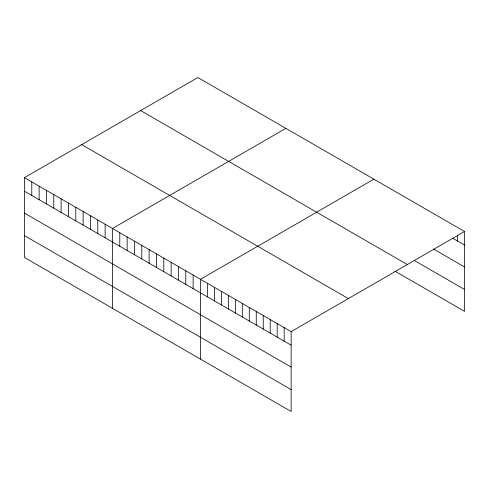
<?xml version="1.0" encoding="UTF-8"?>
<svg xmlns="http://www.w3.org/2000/svg" width="489" height="489" viewBox="0 0 489 489"><rect width="100%" height="100%" fill="white"/><g stroke="black" fill="none" stroke-linecap="round" stroke-linejoin="round"><path stroke-width="0.73" d="M24.45 177.654L291.138 331.628L291.138 411.463L24.45 257.489L24.45 177.654L197.862 77.537L464.55 231.511L464.55 311.346L394.8 271.077M285.869 128.35L112.458 228.467L112.458 308.302M373.877 179.157L200.466 279.28L200.466 359.109M291.138 331.628L464.55 231.511M452.502 238.119L464.55 245.075M433.48 249.005L464.55 266.945M414.458 260.551L464.55 289.476M140.636 110.575L407.325 264.549M81.675 144.616L348.364 298.59M24.45 191.217L291.138 345.191M24.45 213.088L291.138 367.062M24.45 235.619L291.138 389.592M457.576 235.02L457.576 241.046M284.164 327.599L284.164 341.163M277.19 323.571L277.19 337.135M270.215 319.549L270.215 333.113M263.241 315.521L263.241 329.085M256.267 311.493L256.267 325.057M249.292 307.465L249.292 321.029M242.318 303.437L242.318 317M235.337 299.415L235.337 312.978M228.363 295.387L228.363 308.95M221.389 291.358L221.389 304.922M214.414 287.33L214.414 300.894M207.44 283.302L207.44 296.866M193.131 275.044L193.131 288.608M185.796 270.808L185.796 284.372M178.461 266.572L178.461 280.136M171.132 262.342L171.132 275.906M163.797 258.106L163.797 271.67M156.462 253.87L156.462 267.434M149.127 249.641L149.127 263.204M141.792 245.405L141.792 258.968M134.457 241.169L134.457 254.732M127.128 236.933L127.128 250.496M119.793 232.703L119.793 246.267M105.123 224.231L105.123 237.795M97.788 219.995L97.788 233.565M90.453 215.765L90.453 229.329M83.124 211.529L83.124 225.093M75.789 207.293L75.789 220.857M68.454 203.063L68.454 216.627M61.119 198.827L61.119 212.391M53.784 194.591L53.784 208.155M46.449 190.355L46.449 203.925M39.12 186.126L39.12 199.689M31.785 181.89L31.785 195.453"/></g></svg>
